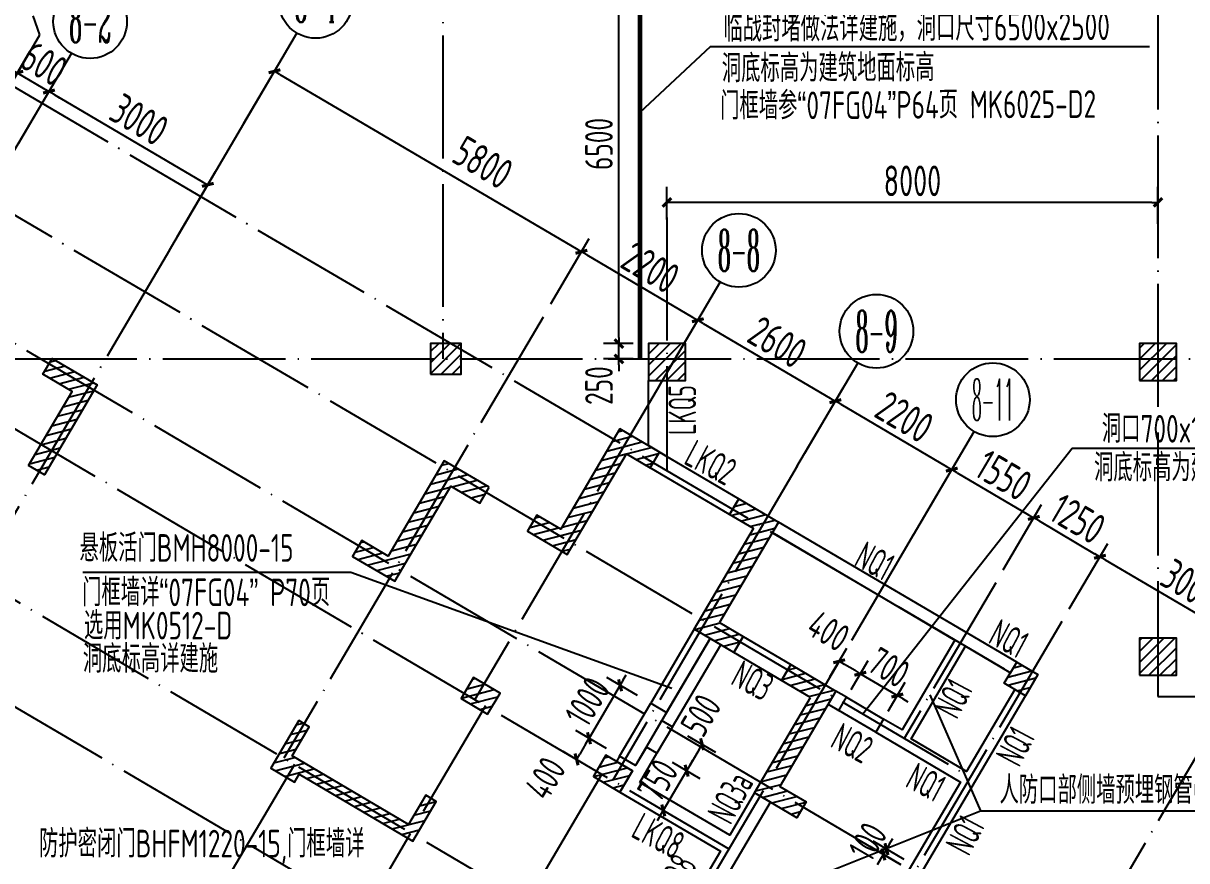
# Model space of a CAD drawing. Header units: millimetres. Extents: x 156735 to 386235, y 467499 to 703525.
# Drawn here: x 294360 to 313315, y 620822 to 634460 of the extents above; entities that cross this region are included whole.
import ezdxf
from ezdxf.enums import TextEntityAlignment as Align

# ---------------------------------------------------------------- set-up
doc = ezdxf.new("R2010")
doc.units = ezdxf.units.MM
doc.header["$LTSCALE"] = 100
doc.header["$PDMODE"] = 35
doc.header["$PDSIZE"] = 200
doc.linetypes.add('3', pattern=[5, 3, -2])
doc.linetypes.add('DOTE', pattern=[2.42, 2, -0.2, 0.02, -0.2])
for name, color, linetype in [('B-TEXT', 7, 'Continuous'), ('COLU', 7, 'Continuous'), ('colu-主楼', 7, 'Continuous'), ('h斜线-主楼', 7, 'Continuous'), ('h斜线-柱', 7, 'Continuous'), ('Q-AXIS', 3, 'Continuous'), ('Q-DIM', 4, 'Continuous'), ('Q-dote', 253, 'DOTE'), ('Q-TEXT', 2, 'Continuous'), ('Q-门框', 6, 'Continuous'), ('WALL', 3, 'Continuous'), ('wall-主楼', 2, 'Continuous')]:
    doc.layers.add(name, color=color, linetype=linetype)
doc.styles.add('_TCH_AXIS', font='COMPLEX', dxfattribs={"bigfont": 'GBCBIG'})
doc.styles.add('COMPLEX', font='tssdeng.shx', dxfattribs={"width": 0.7, "bigfont": 'tssdchn.shx'})
doc.styles.add('TSSD_Dimension', font='Tssdeng.shx', dxfattribs={"width": 0.7, "bigfont": 'hztxt.shx'})
doc.styles.add('TSSD_REIN', font='Tssdeng.shx', dxfattribs={"width": 0.7, "bigfont": 'hztxt.shx'})
doc.dimstyles.new('TSSD_100_100$0', dxfattribs={"dimtxt": 300, "dimasz": 100, "dimexe": 250, "dimexo": 250, "dimgap": 100, "dimtad": 1, "dimdec": 0, "dimzin": 0, "dimdsep": 46, "dimtxsty": 'TSSD_Dimension', "dimblk": '_tsdbk', "dimblk1": '_tsdbk', "dimblk2": '_tsdbk', "dimsah": 1, "dimcen": 0, "dimclrt": 7, "dimadec": 0, "dimazin": 0, "dimtfac": 1, "dimtdec": 0, "dimtix": 1, "dimtmove": 2, "dimatfit": 3, "dimldrblk": '_tsdbk', "dimfxl": 1, "dimtolj": 1, "dimtzin": 0, "dimarcsym": 0})
pattern_1 = [(14.545372, (-467527.32, -323147.44), (-31.895617, 122.929531), [])]
pattern_2 = [(45, (-467527.32, -323147.44), (-89.802561, 89.802561), [])]

# ---------------------------------------------------------------- blocks, each defined once
blk = doc.blocks.new('_tsdbk')
blk.add_line((-1, 0), (0, 0))
at = {"const_width": 0.5}
blk.add_lwpolyline([(-0.7, -0.7), (0.7, 0.7)], dxfattribs=at)
blk = doc.blocks.new('*D502')
at = {"layer": 'Defpoints', "color": 0}
for p in [(304846, 631544), (304846, 631016), (312846, 630943)]:
    blk.add_point(p, dxfattribs=at)
at = {"layer": 'Q-AXIS', "color": 0, "lineweight": -2}
for p, q in [((304846, 631266), (304846, 631794)), ((312846, 631193), (312846, 631794)), ((312746, 631544), (304946, 631544))]:
    blk.add_line(p, q, dxfattribs=at)
at = {"layer": 'Q-AXIS', "color": 0, "lineweight": -2, "xscale": 100, "yscale": 100, "zscale": 100, "rotation": 180}
blk.add_blockref('_tsdbk', (304846, 631544), dxfattribs=at)
at = {"layer": 'Q-AXIS', "color": 0, "lineweight": -2, "xscale": 100, "yscale": 100, "zscale": 100}
blk.add_blockref('_tsdbk', (312846, 631544), dxfattribs=at)
at = {"layer": 'Q-AXIS', "color": 7, "insert": (308846, 631894), "char_height": 500, "attachment_point": 5, "style": 'TSSD_Dimension'}
blk.add_mtext('\\A1;8000', dxfattribs=at)
blk = doc.blocks.new('*D509')
at = {"layer": 'Defpoints', "color": 0}
for p in [(304724, 628560), (307591, 628306), (306965, 627242)]:
    blk.add_point(p, dxfattribs=at)
at = {"layer": 'Q-AXIS', "color": 0, "lineweight": -2}
for p, q in [((304851, 628776), (305476, 629839)), ((305436, 629573), (307505, 628357)), ((307092, 627458), (307717, 628521))]:
    blk.add_line(p, q, dxfattribs=at)
at = {"layer": 'Q-AXIS', "color": 0, "lineweight": -2, "xscale": 100, "yscale": 100, "zscale": 100}
for p, rotation in [((305350, 629624), 149.5453717284593), ((307591, 628306), 329.5453717284593)]:
    blk.add_blockref('_tsdbk', p, dxfattribs=dict(at, rotation=rotation))
at = {"layer": 'Q-AXIS', "color": 7, "insert": (306648, 629267), "char_height": 500, "attachment_point": 5, "rotation": 329.5454, "style": 'TSSD_Dimension'}
blk.add_mtext('\\A1;2600', dxfattribs=at)
blk = doc.blocks.new('*D530')
at = {"layer": 'Defpoints', "color": 0}
for p in [(294154, 632286), (297366, 631829), (296740, 630765)]:
    blk.add_point(p, dxfattribs=at)
at = {"layer": 'Q-AXIS', "color": 0, "lineweight": -2}
for p, q in [((294281, 632501), (294906, 633565)), ((294866, 633299), (297279, 631879)), ((296867, 630981), (297492, 632044))]:
    blk.add_line(p, q, dxfattribs=at)
at = {"layer": 'Q-AXIS', "color": 0, "lineweight": -2, "xscale": 100, "yscale": 100, "zscale": 100}
for p, rotation in [((294779, 633349), 149.5453717284593), ((297366, 631829), 329.5453717284593)]:
    blk.add_blockref('_tsdbk', p, dxfattribs=dict(at, rotation=rotation))
at = {"layer": 'Q-AXIS', "color": 7, "insert": (296250, 632891), "char_height": 500, "attachment_point": 5, "rotation": 329.5454, "style": 'TSSD_Dimension'}
blk.add_mtext('\\A1;3000', dxfattribs=at)
blk = doc.blocks.new('_AXISO')
blk.add_circle((0, 0), 0.5)
at = {"layer": 'B-TEXT', "style": 'COMPLEX', "width": 1.450893}
blk.add_attdef('A', text='', height=0.56, dxfattribs=at).set_placement((0.249375, -0.28), (0.749375, -0.28), align=Align.FIT)
blk = doc.blocks.new('*D535')
at = {"layer": 'Defpoints', "color": 0}
for p in [(294779, 633349), (293637, 632590), (294154, 632286)]:
    blk.add_point(p, dxfattribs=at)
at = {"layer": 'Q-AXIS', "color": 0, "lineweight": -2}
for p, q in [((293764, 632805), (294389, 633869)), ((294176, 633704), (294090, 633755)), ((294262, 633653), (294779, 633349)), ((294281, 632501), (294906, 633565)), ((294866, 633299), (294952, 633248))]:
    blk.add_line(p, q, dxfattribs=at)
at = {"layer": 'Q-AXIS', "color": 0, "lineweight": -2, "xscale": 100, "yscale": 100, "zscale": 100}
for p, rotation in [((294262, 633653), 329.5453717284593), ((294779, 633349), 149.5453717284593)]:
    blk.add_blockref('_tsdbk', p, dxfattribs=dict(at, rotation=rotation))
at = {"layer": 'Q-AXIS', "color": 7, "insert": (294698, 633803), "char_height": 500, "attachment_point": 5, "rotation": 329.5454, "style": 'TSSD_Dimension'}
blk.add_mtext('\\A1;600', dxfattribs=at)
blk = doc.blocks.new('*D536')
at = {"layer": 'Defpoints', "color": 0}
for p in [(297828, 632615), (303453, 630739), (302828, 629675)]:
    blk.add_point(p, dxfattribs=at)
at = {"layer": 'Q-AXIS', "color": 0, "lineweight": -2}
for p, q in [((297955, 632831), (298580, 633894)), ((298539, 633628), (303367, 630790)), ((302954, 629891), (303580, 630954))]:
    blk.add_line(p, q, dxfattribs=at)
at = {"layer": 'Q-AXIS', "color": 0, "lineweight": -2, "xscale": 100, "yscale": 100, "zscale": 100}
for p, rotation in [((298453, 633679), 149.5453717284593), ((303453, 630739), 329.5453717284593)]:
    blk.add_blockref('_tsdbk', p, dxfattribs=dict(at, rotation=rotation))
at = {"layer": 'Q-AXIS', "color": 7, "insert": (301849, 632193), "char_height": 500, "attachment_point": 5, "rotation": 329.5454, "style": 'TSSD_Dimension'}
blk.add_mtext('\\A1;5800', dxfattribs=at)
blk = doc.blocks.new('*D552')
at = {"layer": 'Defpoints', "color": 0}
for p in [(306965, 627242), (309487, 627191), (308862, 626127)]:
    blk.add_point(p, dxfattribs=at)
at = {"layer": 'Q-AXIS', "color": 0, "lineweight": -2}
for p, q in [((307092, 627458), (307717, 628521)), ((307677, 628255), (309401, 627242)), ((308989, 626343), (309614, 627406))]:
    blk.add_line(p, q, dxfattribs=at)
at = {"layer": 'Q-AXIS', "color": 0, "lineweight": -2, "xscale": 100, "yscale": 100, "zscale": 100}
for p, rotation in [((307591, 628306), 149.5453717284593), ((309487, 627191), 329.5453717284593)]:
    blk.add_blockref('_tsdbk', p, dxfattribs=dict(at, rotation=rotation))
at = {"layer": 'Q-AXIS', "color": 7, "insert": (308716, 628050), "char_height": 500, "attachment_point": 5, "rotation": 329.5454, "style": 'TSSD_Dimension'}
blk.add_mtext('\\A1;2200', dxfattribs=at)
blk = doc.blocks.new('*D553')
at = {"layer": 'Defpoints', "color": 0}
for p in [(311276, 624708), (314487, 624251), (313862, 623188)]:
    blk.add_point(p, dxfattribs=at)
at = {"layer": 'Q-AXIS', "color": 0, "lineweight": -2}
for p, q in [((311402, 624924), (312028, 625987)), ((311987, 625721), (314401, 624302)), ((313988, 623403), (314614, 624467))]:
    blk.add_line(p, q, dxfattribs=at)
at = {"layer": 'Q-AXIS', "color": 0, "lineweight": -2, "xscale": 100, "yscale": 100, "zscale": 100}
for p, rotation in [((311901, 625772), 149.5453717284593), ((314487, 624251), 329.5453717284593)]:
    blk.add_blockref('_tsdbk', p, dxfattribs=dict(at, rotation=rotation))
at = {"layer": 'Q-AXIS', "color": 7, "insert": (313371, 625313), "char_height": 500, "attachment_point": 5, "rotation": 329.5454, "style": 'TSSD_Dimension'}
blk.add_mtext('\\A1;3000', dxfattribs=at)
blk = doc.blocks.new('*D697')
at = {"layer": 'Defpoints', "color": 0}
for p in [(302828, 629675), (305350, 629624), (304724, 628560)]:
    blk.add_point(p, dxfattribs=at)
at = {"layer": 'Q-AXIS', "color": 0, "lineweight": -2}
for p, q in [((302954, 629891), (303580, 630954)), ((303539, 630688), (305263, 629674)), ((304851, 628776), (305476, 629839))]:
    blk.add_line(p, q, dxfattribs=at)
at = {"layer": 'Q-AXIS', "color": 0, "lineweight": -2, "xscale": 100, "yscale": 100, "zscale": 100}
for p, rotation in [((303453, 630739), 149.545371728458), ((305350, 629624), 329.545371728458)]:
    blk.add_blockref('_tsdbk', p, dxfattribs=dict(at, rotation=rotation))
at = {"layer": 'Q-AXIS', "color": 7, "insert": (304579, 630483), "char_height": 500, "attachment_point": 5, "rotation": 329.5454, "style": 'TSSD_Dimension'}
blk.add_mtext('\\A1;2200', dxfattribs=at)
blk = doc.blocks.new('*D699')
at = {"layer": 'Defpoints', "color": 0}
for p in [(311901, 625772), (310198, 625342), (311276, 624708)]:
    blk.add_point(p, dxfattribs=at)
at = {"layer": 'Q-AXIS', "color": 0, "lineweight": -2}
for p, q in [((310325, 625557), (310950, 626621)), ((310910, 626355), (311815, 625822)), ((311402, 624924), (312028, 625987))]:
    blk.add_line(p, q, dxfattribs=at)
at = {"layer": 'Q-AXIS', "color": 0, "lineweight": -2, "xscale": 100, "yscale": 100, "zscale": 100}
for p, rotation in [((310823, 626405), 149.545371728458), ((311901, 625772), 329.545371728458)]:
    blk.add_blockref('_tsdbk', p, dxfattribs=dict(at, rotation=rotation))
at = {"layer": 'Q-AXIS', "color": 7, "insert": (311540, 626390), "char_height": 500, "attachment_point": 5, "rotation": 329.5454, "style": 'TSSD_Dimension'}
blk.add_mtext('\\A1;1250', dxfattribs=at)
blk = doc.blocks.new('*D765')
at = {"layer": 'Defpoints', "color": 0}
for p in [(308373, 620925), (308877, 620629), (308928, 620715)]:
    blk.add_point(p, dxfattribs=at)
at = {"layer": 'Q-DIM', "color": 0, "lineweight": -2}
for p, q in [((308475, 621097), (308525, 621183)), ((308661, 620755), (308158, 621051)), ((308712, 620841), (308209, 621138)), ((308424, 621011), (308373, 620925)), ((308323, 620838), (308272, 620752))]:
    blk.add_line(p, q, dxfattribs=at)
at = {"layer": 'Q-DIM', "color": 0, "lineweight": -2, "xscale": 100, "yscale": 100, "zscale": 100}
for p, rotation in [((308373, 620925), 59.54537171432474), ((308424, 621011), 239.5453717143247)]:
    blk.add_blockref('_tsdbk', p, dxfattribs=dict(at, rotation=rotation))
at = {"layer": 'Q-DIM', "color": 7, "insert": (308119, 621132), "char_height": 450, "attachment_point": 5, "rotation": 59.5454, "style": 'TSSD_Dimension'}
blk.add_mtext('\\A1;100', dxfattribs=at)
blk = doc.blocks.new('*D766')
at = {"layer": 'Defpoints', "color": 0}
for p in [(307997, 623867), (307720, 623397), (308324, 623042)]:
    blk.add_point(p, dxfattribs=at)
at = {"layer": 'Q-DIM', "color": 0, "lineweight": -2}
for p, q in [((307847, 623612), (308124, 624083)), ((307911, 623918), (307825, 623968)), ((308600, 623512), (307997, 623867)), ((308451, 623257), (308727, 623728)), ((308687, 623462), (308773, 623411))]:
    blk.add_line(p, q, dxfattribs=at)
at = {"layer": 'Q-DIM', "color": 0, "lineweight": -2, "xscale": 100, "yscale": 100, "zscale": 100}
for p, rotation in [((307997, 623867), 329.5453717323886), ((308600, 623512), 149.5453717323886)]:
    blk.add_blockref('_tsdbk', p, dxfattribs=dict(at, rotation=rotation))
at = {"layer": 'Q-DIM', "color": 7, "insert": (308463, 623970), "char_height": 450, "attachment_point": 5, "rotation": 329.5454, "style": 'TSSD_Dimension'}
blk.add_mtext('\\A1;700', dxfattribs=at)
blk = doc.blocks.new('*D767')
at = {"layer": 'Defpoints', "color": 0}
for p in [(307652, 624070), (307376, 623599), (307720, 623397)]:
    blk.add_point(p, dxfattribs=at)
at = {"layer": 'Q-DIM', "color": 0, "lineweight": -2}
for p, q in [((307502, 623815), (307779, 624285)), ((307911, 623918), (307738, 624019)), ((307847, 623612), (308124, 624083))]:
    blk.add_line(p, q, dxfattribs=at)
at = {"layer": 'Q-DIM', "color": 0, "lineweight": -2, "xscale": 100, "yscale": 100, "zscale": 100}
for p, rotation in [((307652, 624070), 149.5453717323907), ((307997, 623867), 329.5453717323907)]:
    blk.add_blockref('_tsdbk', p, dxfattribs=dict(at, rotation=rotation))
at = {"layer": 'Q-DIM', "color": 7, "insert": (307478, 624562), "char_height": 450, "attachment_point": 5, "rotation": 329.5454, "style": 'TSSD_Dimension'}
blk.add_mtext('\\A1;400', dxfattribs=at)
blk = doc.blocks.new('*D768')
at = {"layer": 'Defpoints', "color": 0}
for p in [(304968, 622985), (304715, 622554), (305167, 622288)]:
    blk.add_point(p, dxfattribs=at)
at = {"layer": 'Q-DIM', "color": 0, "lineweight": -2}
for p, q in [((305184, 622858), (305636, 622592)), ((305370, 622633), (305218, 622374)), ((304930, 622427), (305382, 622161))]:
    blk.add_line(p, q, dxfattribs=at)
at = {"layer": 'Q-DIM', "color": 0, "lineweight": -2, "xscale": 100, "yscale": 100, "zscale": 100}
for p, rotation in [((305420, 622719), 59.54537173259671), ((305167, 622288), 239.5453717325967)]:
    blk.add_blockref('_tsdbk', p, dxfattribs=dict(at, rotation=rotation))
at = {"layer": 'Q-DIM', "color": 7, "insert": (305400, 623190), "char_height": 450, "attachment_point": 5, "rotation": 59.5454, "style": 'TSSD_Dimension'}
blk.add_mtext('\\A1;500', dxfattribs=at)
blk = doc.blocks.new('*D769')
at = {"layer": 'Defpoints', "color": 0}
for p in [(304715, 622554), (304335, 621907), (304787, 621641)]:
    blk.add_point(p, dxfattribs=at)
at = {"layer": 'Q-DIM', "color": 0, "lineweight": -2}
for p, q in [((304930, 622427), (305382, 622161)), ((305218, 622374), (305268, 622460)), ((305167, 622288), (304787, 621641)), ((304550, 621781), (305002, 621515)), ((304736, 621555), (304685, 621469))]:
    blk.add_line(p, q, dxfattribs=at)
at = {"layer": 'Q-DIM', "color": 0, "lineweight": -2, "xscale": 100, "yscale": 100, "zscale": 100}
for p, rotation in [((305167, 622288), 239.5453717326233), ((304787, 621641), 59.54537173262324)]:
    blk.add_blockref('_tsdbk', p, dxfattribs=dict(at, rotation=rotation))
at = {"layer": 'Q-DIM', "color": 7, "insert": (304697, 622129), "char_height": 450, "attachment_point": 5, "rotation": 59.5454, "style": 'TSSD_Dimension'}
blk.add_mtext('\\A1;750', dxfattribs=at)
blk = doc.blocks.new('*D770')
at = {"layer": 'Defpoints', "color": 0}
for p in [(304582, 623386), (303577, 622817), (304075, 622524)]:
    blk.add_point(p, dxfattribs=at)
at = {"layer": 'Q-DIM', "color": 0, "lineweight": -2}
for p, q in [((304134, 623765), (304185, 623851)), ((304084, 623679), (303577, 622817)), ((304366, 623513), (303868, 623806)), ((303860, 622651), (303361, 622944)), ((303526, 622731), (303475, 622645))]:
    blk.add_line(p, q, dxfattribs=at)
at = {"layer": 'Q-DIM', "color": 0, "lineweight": -2, "xscale": 100, "yscale": 100, "zscale": 100}
for p, rotation in [((304084, 623679), 239.5453717324492), ((303577, 622817), 59.54537173244923)]:
    blk.add_blockref('_tsdbk', p, dxfattribs=dict(at, rotation=rotation))
at = {"layer": 'Q-DIM', "color": 7, "insert": (303550, 623413), "char_height": 450, "attachment_point": 5, "rotation": 59.5454, "style": 'TSSD_Dimension'}
blk.add_mtext('\\A1;1000', dxfattribs=at)
blk = doc.blocks.new('*D771')
at = {"layer": 'Defpoints', "color": 0}
for p in [(304075, 622524), (303374, 622472), (303700, 622280)]:
    blk.add_point(p, dxfattribs=at)
at = {"layer": 'Q-DIM', "color": 0, "lineweight": -2}
for p, q in [((303860, 622651), (303361, 622944)), ((303526, 622731), (303425, 622558)), ((303484, 622407), (303158, 622599))]:
    blk.add_line(p, q, dxfattribs=at)
at = {"layer": 'Q-DIM', "color": 0, "lineweight": -2, "xscale": 100, "yscale": 100, "zscale": 100}
for p, rotation in [((303577, 622817), 59.54537173244356), ((303374, 622472), 239.5453717324435)]:
    blk.add_blockref('_tsdbk', p, dxfattribs=dict(at, rotation=rotation))
at = {"layer": 'Q-DIM', "color": 7, "insert": (302864, 622165), "char_height": 450, "attachment_point": 5, "rotation": 59.5454, "style": 'TSSD_Dimension'}
blk.add_mtext('\\A1;400', dxfattribs=at)
blk = doc.blocks.new('*D772')
at = {"layer": 'Defpoints', "color": 0}
for p in [(304064, 629245), (304546, 629245), (304546, 628995)]:
    blk.add_point(p, dxfattribs=at)
at = {"layer": 'Q-DIM', "color": 0, "lineweight": -2}
for p, q in [((304064, 629345), (304064, 629445)), ((304296, 629245), (303814, 629245)), ((304064, 628995), (304064, 629245)), ((304296, 628995), (303814, 628995)), ((304064, 628895), (304064, 628795))]:
    blk.add_line(p, q, dxfattribs=at)
at = {"layer": 'Q-DIM', "color": 0, "lineweight": -2, "xscale": 100, "yscale": 100, "zscale": 100}
for p, rotation in [((304064, 629245), 270), ((304064, 628995), 90)]:
    blk.add_blockref('_tsdbk', p, dxfattribs=dict(at, rotation=rotation))
at = {"layer": 'Q-DIM', "color": 7, "insert": (303739, 628560), "char_height": 450, "attachment_point": 5, "rotation": 90, "style": 'TSSD_Dimension'}
blk.add_mtext('\\A1;250', dxfattribs=at)
blk = doc.blocks.new('*D773')
at = {"layer": 'Defpoints', "color": 0}
for p in [(304064, 635745), (304546, 635745), (304546, 629245)]:
    blk.add_point(p, dxfattribs=at)
at = {"layer": 'Q-DIM', "color": 0, "lineweight": -2}
for p, q in [((304296, 635745), (303814, 635745)), ((304064, 629345), (304064, 635645)), ((304296, 629245), (303814, 629245))]:
    blk.add_line(p, q, dxfattribs=at)
at = {"layer": 'Q-DIM', "color": 0, "lineweight": -2, "xscale": 100, "yscale": 100, "zscale": 100}
for p, rotation in [((304064, 635745), 90), ((304064, 629245), 270)]:
    blk.add_blockref('_tsdbk', p, dxfattribs=dict(at, rotation=rotation))
at = {"layer": 'Q-DIM', "color": 7, "insert": (303739, 632495), "char_height": 450, "attachment_point": 5, "rotation": 90, "style": 'TSSD_Dimension'}
blk.add_mtext('\\A1;6500', dxfattribs=at)
blk = doc.blocks.new('*D965')
at = {"layer": 'Defpoints', "color": 0}
for p in [(310823, 626405), (308866, 626134), (310198, 625342)]:
    blk.add_point(p, dxfattribs=at)
at = {"layer": 'Q-AXIS', "color": 0, "lineweight": -2}
for p, q in [((308993, 626350), (309614, 627406)), ((309573, 627140), (310737, 626456)), ((310325, 625557), (310950, 626621))]:
    blk.add_line(p, q, dxfattribs=at)
at = {"layer": 'Q-AXIS', "color": 0, "lineweight": -2, "xscale": 100, "yscale": 100, "zscale": 100}
for p, rotation in [((309487, 627191), 149.545371728458), ((310823, 626405), 329.545371728458)]:
    blk.add_blockref('_tsdbk', p, dxfattribs=dict(at, rotation=rotation))
at = {"layer": 'Q-AXIS', "color": 7, "insert": (310333, 627100), "char_height": 500, "attachment_point": 5, "rotation": 329.5454, "style": 'TSSD_Dimension'}
blk.add_mtext('\\A1;1550', dxfattribs=at)

msp = doc.modelspace()

# ---------------------------------------------------------------- hatches: boundary and pattern name
at = {"layer": 'h斜线-主楼'}
h = msp.add_hatch(dxfattribs=at)
h.set_pattern_fill('ANSI31', color=256, scale=40, angle=-30.45463, style=0)
h.set_pattern_definition(pattern_1)
h.paths.add_polyline_path([(294445.9, 627257.6), (295155.5, 628464.5), (294681.3, 628743.3), (294833.4, 629001.9), (295566.1, 628571), (294704.5, 627105.6)])
h = msp.add_hatch(dxfattribs=at)
h.set_pattern_fill('ANSI31', color=256, scale=40, angle=-30.45463, style=0)
h.set_pattern_definition(pattern_1)
h.paths.add_polyline_path([(304079.1, 627857.8), (303116.1, 626219.9), (302728.2, 626448), (302576.1, 626189.4), (303222.7, 625809.2), (304185.7, 627447.1), (304573.6, 627219), (304725.6, 627477.6)])
h = msp.add_hatch(dxfattribs=at)
h.set_pattern_fill('ANSI31', color=256, scale=40, angle=-30.45463, style=0)
h.set_pattern_definition([(14.545372, (-467613.52, -323096.75), (-31.895617, 122.929531), [])])
h.paths.add_polyline_path([(301952.4, 626904.2), (301219.6, 627335), (300307.3, 625783.3), (299876.3, 626036.8), (299724.2, 625778.2), (300413.8, 625372.7), (301326.2, 626924.3), (301800.3, 626645.6)])
h = msp.add_hatch(dxfattribs=at)
h.set_pattern_fill('ANSI31', color=256, scale=40, angle=-30.45463, style=0)
h.set_pattern_definition(pattern_1)
h.paths.add_polyline_path([(306665.2, 626337.2), (305702.2, 624699.3), (306090.1, 624471.3), (305938.1, 624212.6), (305291.5, 624592.8), (306254.6, 626230.6), (305866.6, 626458.7), (306018.7, 626717.3)])
h = msp.add_hatch(dxfattribs=at)
h.set_pattern_fill('ANSI31', color=256, scale=40, angle=-30.45463, style=0)
h.set_pattern_definition(pattern_1)
h.paths.add_polyline_path([(307188, 623477.7), (306713.9, 623756.5), (306865.9, 624015.1), (307598.7, 623584.3), (306686.3, 622032.6), (307117.3, 621779.2), (306965.3, 621520.6), (306275.7, 621926)])
h = msp.add_hatch(dxfattribs=at)
h.set_pattern_fill('ANSI31', color=256, scale=40, angle=-30.45463, style=0)
h.set_pattern_definition(pattern_1)
h.paths.add_polyline_path([(301925.2, 623208), (302127.9, 623552.8), (301696.9, 623806.2), (301494.2, 623461.4)])
h = msp.add_hatch(dxfattribs=at)
h.set_pattern_fill('ANSI31', color=256, scale=40, angle=-30.45463, style=0)
h.set_pattern_definition(pattern_1)
h.paths.add_polyline_path([(298847.6, 623103.5), (298391.4, 622327.6), (298779.3, 622099.5), (298855.4, 622228.8), (300708.7, 621139.1), (301088.9, 621785.6), (300916.5, 621887), (300637.7, 621412.9), (298741.2, 622528), (299020, 623002.1)])
h = msp.add_hatch(dxfattribs=at)
h.set_pattern_fill('ANSI31', color=256, scale=40, angle=-30.45463, style=0)
h.set_pattern_definition(pattern_1)
h.paths.add_polyline_path([(304080.3, 621940.8), (304283, 622285.7), (303852, 622539.1), (303649.2, 622194.3)])
at = {"layer": 'h斜线-柱'}
h = msp.add_hatch(dxfattribs=at)
h.set_pattern_fill('ANSI31', color=256, scale=40, style=0)
h.set_pattern_definition(pattern_2)
h.paths.add_polyline_path([(300996.5, 628744.7), (301496.5, 628744.7), (301496.5, 629244.7), (300996.5, 629244.7)])
h = msp.add_hatch(dxfattribs=at)
h.set_pattern_fill('ANSI31', color=256, scale=40, style=0)
h.set_pattern_definition(pattern_2)
h.paths.add_polyline_path([(304546.5, 628644.7), (305146.5, 628644.7), (305146.5, 629244.7), (304546.5, 629244.7)])
h = msp.add_hatch(dxfattribs=at)
h.set_pattern_fill('ANSI31', color=256, scale=40, style=0)
h.set_pattern_definition(pattern_2)
h.paths.add_polyline_path([(312546.5, 628644.7), (313146.5, 628644.7), (313146.5, 629244.7), (312546.5, 629244.7)])
h = msp.add_hatch(dxfattribs=at)
h.set_pattern_fill('ANSI31', color=256, scale=40, style=0)
h.set_pattern_definition([(45, (-475527.32, -339497.44), (-89.802561, 89.802561), [])])
h.paths.add_polyline_path([(312546.5, 623844.7), (313146.5, 623844.7), (313146.5, 624444.7), (312546.5, 624444.7)])
h = msp.add_hatch(dxfattribs=at)
h.set_pattern_fill('ANSI31', color=256, scale=40, angle=-30.45463, style=0)
h.set_pattern_definition([(14.545372, (-467527.32, -323147.44), (-31.895617, 122.929531), [])])
h.paths.add_polyline_path([(310544.4, 624056.3), (310889.2, 623853.6), (310686.4, 623508.8), (310341.6, 623711.5)])

# ---------------------------------------------------------------- linework, layer by layer
at = {"layer": 'COLU'}
for points in [[(300996.5, 628744.7), (301496.5, 628744.7), (301496.5, 629244.7), (300996.5, 629244.7)], [(304546.5, 628644.7), (305146.5, 628644.7), (305146.5, 629244.7), (304546.5, 629244.7)], [(312546.5, 628644.7), (313146.5, 628644.7), (313146.5, 629244.7), (312546.5, 629244.7)], [(312546.5, 623844.7), (313146.5, 623844.7), (313146.5, 624444.7), (312546.5, 624444.7)], [(310544.4, 624056.3), (310889.2, 623853.6), (310686.4, 623508.8), (310341.6, 623711.5)]]:
    msp.add_lwpolyline(points, close=True, dxfattribs=at)
at = {"layer": 'colu-主楼'}
for points in [[(301925.2, 623208), (302127.9, 623552.8), (301696.9, 623806.2), (301494.2, 623461.4)], [(304080.3, 621940.8), (304283, 622285.7), (303852, 622539.1), (303649.2, 622194.3)]]:
    msp.add_lwpolyline(points, close=True, dxfattribs=at)
at = {"layer": 'Q-AXIS'}
for p, q in [((294627.5, 634274.6), (294523, 634579.1)), ((293636.9, 632589.8), (294627.5, 634274.6)), ((296740.2, 630765.1), (298818.5, 634299.9)), ((294154.1, 632285.7), (295144.7, 633970.5)), ((304724.2, 628560.2), (305714.8, 630245)), ((306965.4, 627242.4), (307956.1, 628927.2)), ((308861.9, 626127.3), (309852.5, 627812.1))]:
    msp.add_line(p, q, dxfattribs=at)
at = {"layer": 'Q-dote', "ltscale": 10}
for p, q in [((301196.5, 677819.9), (301196.5, 628994.7)), ((312846.5, 651994.7), (312846.5, 623494.7)), ((294011.4, 633545.4), (310701.6, 623731.9)), ((293099.1, 631993.7), (309789.3, 622180.2)), ((304846.5, 631294.4), (304846.5, 627174.6)), ((296740.2, 630765.1), (293604.6, 625432.2)), ((292325.9, 630360.2), (344629.6, 599606.7)), ((302827.7, 629675.3), (298604.3, 622492.4)), ((291717.7, 629325.8), (305855, 621013.3)), ((236131.7, 628994.7), (366607.1, 628994.7)), ((304724.2, 628560.2), (301717.3, 623446.2)), ((290501.2, 627256.9), (338483.1, 599044.6)), ((306969.7, 627249.6), (303962.8, 622135.6)), ((308866.1, 626134.5), (304638.5, 618944.5)), ((289741, 625963.8), (337604.6, 597821)), ((310202.3, 625348.9), (308711.7, 622813.8)), ((311279.8, 624715.3), (307052.2, 617525.3)), ((312846.5, 623494.7), (366607.1, 623494.7)), ((301889.7, 623344.9), (296113.8, 613521.6)), ((313865.9, 623194.7), (308878, 614711.6)), ((298776.7, 622391.1), (294217.3, 614636.7)), ((303786.1, 622229.8), (298010.2, 612406.5))]:
    msp.add_line(p, q, dxfattribs=at)
at = {"layer": 'Q-TEXT'}
for q in [(304398.9, 632999.3), (312710.9, 634082.1)]:
    msp.add_line((305556.1, 634082.1), q, dxfattribs=at)
at = {"layer": 'Q-TEXT', "color": 3}
msp.add_line((309128.9, 623523.3), (309953.5, 621636), dxfattribs=at)
at = {"layer": 'Q-TEXT', "linetype": '3', "const_width": 80}
msp.add_lwpolyline([(304408.1, 635994.7), (304408.1, 628994.7)], dxfattribs=at)
at = {"layer": 'Q-TEXT'}
for points in [[(314617.6, 627534.8), (311447.9, 627534.8), (308038.9, 623209.4)], [(304924.4, 623625.1), (299694.1, 625517), (295328.8, 625517)]]:
    msp.add_lwpolyline(points, dxfattribs=at)
at = {"layer": 'Q-TEXT', "color": 3}
msp.add_lwpolyline([(307403.3, 620611.8), (309953.5, 621636), (316172, 621636)], dxfattribs=at)
at = {"layer": 'Q-门框'}
for points in [[(307771.1, 623482.9), (308374.5, 623128.1), (308247.8, 622912.6), (307644.4, 623267.4)], [(304581.9, 623385.9), (304840.5, 623233.9), (304333.7, 622371.9), (304075.1, 622523.9)], [(304764.8, 623104.4), (304936.9, 623003.2), (304683.5, 622572.2), (304511.4, 622673.4)]]:
    msp.add_lwpolyline(points, close=True, dxfattribs=at)
at = {"layer": 'WALL'}
for points in [[(304846.5, 628644.7), (304846.5, 627406.6), (304546.5, 627583), (304546.5, 628644.7)], [(304725.6, 627477.6), (306018.7, 626717.3), (305866.6, 626458.7), (304573.6, 627219)], [(304840.5, 623233.9), (305550.1, 624440.7), (305291.5, 624592.8), (304581.9, 623385.9)], [(306090.1, 624471.3), (306865.9, 624015.1), (306713.9, 623756.5), (305938.1, 624212.6)], [(307644.4, 623267.4), (307771.1, 623482.9), (307598.7, 623584.3), (307471.9, 623368.7)], [(304404.7, 622098.1), (304683.5, 622572.2), (304511.1, 622673.6), (304333.7, 622371.9), (304075.1, 622523.9), (304024.4, 622437.7), (304283, 622285.7), (304080.3, 621940.8), (305718.1, 620977.8), (304881.8, 619555.5), (305140.4, 619403.4), (306534.3, 621774), (306275.7, 621926), (305870.2, 621236.4)]]:
    msp.add_lwpolyline(points, close=True, dxfattribs=at)
for points in [[(307189.1, 617560.8), (310686.4, 623508.8), (310514, 623610.2), (309728.4, 622274), (308823.3, 622806.2), (309710.3, 624314.8), (310443, 623883.9), (310544.4, 624056.3), (306665.2, 626337.2), (306563.8, 626164.8), (309537.9, 624416.1), (308676.2, 622950.7), (308374.5, 623128.1), (308247.8, 622912.6), (309627, 622101.6), (307118.1, 617834.6)], [(304764.5, 623104.6), (304936.9, 623003.2), (305722.5, 624339.4), (305550.1, 624440.7), (304764.5, 623104.6)]]:
    msp.add_lwpolyline(points, dxfattribs=at)
at = {"layer": 'wall-主楼'}
for points in [[(294445.9, 627257.6), (295155.5, 628464.5), (294681.3, 628743.3), (294833.4, 629001.9), (295566.1, 628571), (294704.5, 627105.6)], [(304079.1, 627857.8), (303116.1, 626219.9), (302728.2, 626448), (302576.1, 626189.4), (303222.7, 625809.2), (304185.7, 627447.1), (304573.6, 627219), (304725.6, 627477.6)], [(301952.4, 626904.2), (301219.6, 627335), (300307.3, 625783.3), (299876.3, 626036.8), (299724.2, 625778.2), (300413.8, 625372.7), (301326.2, 626924.3), (301800.3, 626645.6)], [(306665.2, 626337.2), (305702.2, 624699.3), (306090.1, 624471.3), (305938.1, 624212.6), (305291.5, 624592.8), (306254.6, 626230.6), (305866.6, 626458.7), (306018.7, 626717.3)], [(307188, 623477.7), (306713.9, 623756.5), (306865.9, 624015.1), (307598.7, 623584.3), (306686.3, 622032.6), (307117.3, 621779.2), (306965.3, 621520.6), (306275.7, 621926)], [(298847.6, 623103.5), (298391.4, 622327.6), (298779.3, 622099.5), (298855.4, 622228.8), (300708.7, 621139.1), (301088.9, 621785.6), (300916.5, 621887), (300637.7, 621412.9), (298741.2, 622528), (299020, 623002.1)]]:
    msp.add_lwpolyline(points, close=True, dxfattribs=at)

# ---------------------------------------------------------------- block references
at = {"layer": 'Q-AXIS'}
ref = msp.add_blockref('_AXISO', (299122.7, 634817.1), dxfattribs=dict(at, xscale=1200.000000000027, yscale=1200, zscale=1200, rotation=359.9996457873818))
ref.add_attrib('A', '8-4', dxfattribs={"color": 7, "height": 678.82, "rotation": 359.99965, "style": '_TCH_AXIS', "width": 0.33871}).set_placement((298783.2, 634477.7), (299462.1, 634477.7), align=Align.FIT)
ref = msp.add_blockref('_AXISO', (295448.8, 634487.7), dxfattribs=dict(at, xscale=1200.000000000027, yscale=1200, zscale=1200, rotation=359.9996457873818))
ref.add_attrib('A', '8-2', dxfattribs={"color": 7, "height": 678.82, "rotation": 359.99965, "style": '_TCH_AXIS', "width": 0.35}).set_placement((295109.4, 634148.3), (295788.3, 634148.3), align=Align.FIT)
ref = msp.add_blockref('_AXISO', (306018.9, 630762.2), dxfattribs=dict(at, xscale=1200.000000000027, yscale=1200, zscale=1200, rotation=359.9996457873818))
ref.add_attrib('A', '8-8', dxfattribs={"color": 7, "height": 678.82, "rotation": 359.99965, "style": '_TCH_AXIS', "width": 0.35}).set_placement((305679.5, 630422.8), (306358.3, 630422.8), align=Align.FIT)
ref = msp.add_blockref('_AXISO', (308260.2, 629444.4), dxfattribs=dict(at, xscale=1200.000000000027, yscale=1200, zscale=1200, rotation=359.9996457873818))
ref.add_attrib('A', '8-9', dxfattribs={"color": 7, "height": 678.82, "rotation": 359.99965, "style": '_TCH_AXIS', "width": 0.35}).set_placement((307920.8, 629105), (308599.6, 629105), align=Align.FIT)
ref = msp.add_blockref('_AXISO', (310156.6, 628329.3), dxfattribs=dict(at, xscale=1200.000000000027, yscale=1200, zscale=1200, rotation=359.9996457873818))
ref.add_attrib('A', '8-11', dxfattribs={"color": 7, "height": 678.82, "rotation": 359.99965, "style": '_TCH_AXIS', "width": 0.3}).set_placement((309817.2, 627989.9), (310496.1, 627989.9), align=Align.FIT)

# ---------------------------------------------------------------- texts
at = {"layer": 'Q-TEXT', "style": 'TSSD_REIN'}
for s, rotation, width, p in [('临战封堵做法详建施，洞口尺寸6500x2500', 0.27833, 0.7, (305766.3, 634158)), ('洞底标高为建筑地面标高', 0.27833, 0.7, (305741.4, 633499.6)), ('门框墙参“07FG04”P64页 MK6025-D2', 0.27833, 0.7, (305714, 632891.4)), ('LKQ5', 90, 0.6, (305321.6, 627756.1)), ('LKQ2', 331.98936, 0.6, (305101.9, 627294.4)), ('NQ1', 331.98936, 0.6, (307873.1, 625639.8)), ('NQ1', 331.98936, 0.6, (310058.9, 624375.6)), ('NQ3', 331.98936, 0.6, (305863.3, 623703.1)), ('NQ1', 61.98936, 0.6, (309574, 623104.7)), ('NQ2', 331.98936, 0.6, (307484.6, 622684)), ('NQ1', 61.98936, 0.6, (310587.1, 622326)), ('NQ1', 331.98936, 0.6, (308708.2, 622035.6)), ('NQ3a', 61.98936, 0.6, (305887.4, 621387.1)), ('LKQ8', 331.98936, 0.6, (304241.1, 621221.7)), ('NQ1', 61.98936, 0.6, (309768, 620878.1)), ('LKQ8', 61.98936, 0.6, (304970.2, 620035.9))]:
    msp.add_text(s, height=450, rotation=rotation, dxfattribs=dict(at, width=width)).set_placement(p)
at = {"layer": 'Q-TEXT', "style": 'TSSD_REIN', "width": 0.7}
for s, p in [('洞口700x1600', (311932.3, 627631.3)), ('洞底标高为建筑地面标高', (311804.8, 626999.5)), ('悬板活门BMH8000-15', (295276.2, 625690.4)), ('门框墙详“07FG04” P70页', (295319, 624966.6)), ('选用MK0512-D', (295349.3, 624425.2)), ('洞底标高详建施', (295330.1, 623884.3)), ('防护密闭门BHFM1220-15,门框墙详', (294616.7, 620875.4))]:
    msp.add_text(s, height=450, dxfattribs=at).set_placement(p)
at = {"layer": 'Q-TEXT', "color": 3, "style": 'TSSD_REIN', "width": 0.7}
msp.add_text('人防口部侧墙预埋钢管(油网过滤器)详建施', height=450, dxfattribs=at).set_placement((310265, 621748.3))

# ---------------------------------------------------------------- dimensions: what is measured, and where the dimension line sits
at = {"layer": 'Q-AXIS'}
for base, p1, p2, picture, middle in [((294779.5, 633349.3), (293636.9, 632589.8), (294154.1, 632285.7), '*D535', (294698.2, 633803)), ((297365.5, 631828.7), (294154.1, 632285.7), (296740.2, 630765.1), '*D530', (296249.9, 632890.7)), ((305349.5, 629623.8), (302827.7, 629675.3), (304724.2, 628560.2), '*D697', (304578.7, 630483)), ((307590.8, 628305.9), (304724.2, 628560.2), (306965.4, 627242.4), '*D509', (306647.5, 629266.6)), ((309487.3, 627190.8), (306965.4, 627242.4), (308861.9, 626127.3), '*D552', (308716.4, 628050.1)), ((310823.4, 626405.2), (308866.1, 626134.5), (310198.1, 625341.7), '*D965', (310332.7, 627099.7)), ((311900.9, 625771.7), (310198.1, 625341.7), (311275.6, 624708.1), '*D699', (311539.6, 626390.1)), ((314487, 624251.1), (311275.6, 624708.1), (313861.7, 623187.5), '*D553', (313371.4, 625313.1))]:
    dim = msp.add_linear_dim(base=base, p1=p1, p2=p2, angle=329.54537, dimstyle='TSSD_100_100$0', override={"dimtxt": 500}, dxfattribs=at)
    dim.commit()
    dim.dimension.update_dxf_attribs({"geometry": picture, "text_midpoint": middle})
dim = msp.add_linear_dim(base=(303453, 630738.8), p1=(297827.9, 632615), p2=(302827.7, 629675.3), angle=329.54537, dimstyle='TSSD_100_100$0', override={"dimtxt": 500}, dxfattribs=at)
dim.commit()
dim.dimension.update_dxf_attribs({"geometry": '*D536', "text_midpoint": (301849.5, 632193), "dimtype": 160})
dim = msp.add_linear_dim(base=(304846.5, 631544.4), p1=(312846.5, 630943.3), p2=(304846.5, 631015.9), dimstyle='TSSD_100_100$0', override={"dimtxt": 500}, dxfattribs=at)
dim.commit()
dim.dimension.update_dxf_attribs({"geometry": '*D502', "text_midpoint": (308846.5, 631894.4)})
at = {"layer": 'Q-DIM'}
for base, p1, p2, angle, picture, middle in [((304064.3, 635744.7), (304546.5, 629244.7), (304546.5, 635744.7), 90, '*D773', (303739.3, 632494.7)), ((304786.8, 621641.4), (304714.9, 622553.7), (304334.7, 621907.2), 59.54537, '*D769', (304696.7, 622129.4))]:
    dim = msp.add_linear_dim(base=base, p1=p1, p2=p2, angle=angle, dimstyle='TSSD_100_100$0', override={"dimtxt": 450}, dxfattribs=at)
    dim.commit()
    dim.dimension.update_dxf_attribs({"geometry": picture, "text_midpoint": middle})
for base, p1, p2, angle, picture, middle, dimtype in [((304064.3, 629244.7), (304546.5, 628994.7), (304546.5, 629244.7), 90, '*D772', (303739.3, 628559.9), 160), ((307652.1, 624069.7), (307720.4, 623396.7), (307375.6, 623599.4), 329.54537, '*D767', (307478, 624562), 160), ((305167, 622287.9), (304968.3, 622984.8), (304714.9, 622553.7), 239.54537, '*D768', (305399.8, 623190.2), 161), ((303374, 622472.1), (304075.1, 622523.9), (303699.9, 622280.5), 59.54537, '*D771', (302863.8, 622165.2), 160)]:
    dim = msp.add_linear_dim(base=base, p1=p1, p2=p2, angle=angle, dimstyle='TSSD_100_100$0', override={"dimtxt": 450}, dxfattribs=at)
    dim.commit()
    dim.dimension.update_dxf_attribs({"geometry": picture, "text_midpoint": middle, "dimtype": dimtype})
for p1, p2, distance, picture, middle in [((308323.8, 623041.9), (307720.4, 623396.7), -545.6, '*D766', (308463.4, 623969.8)), ((304581.9, 623385.9), (304075.1, 622523.9), -578.1, '*D770', (303550, 623412.7)), ((308927.6, 620714.8), (308876.9, 620628.6), -584.1, '*D765', (308118.6, 621132.5))]:
    dim = msp.add_aligned_dim(p1=p1, p2=p2, distance=distance, dimstyle='TSSD_100_100$0', override={"dimtxt": 450}, dxfattribs=at)
    dim.commit()
    dim.dimension.update_dxf_attribs({"geometry": picture, "text_midpoint": middle})

doc.saveas('drawing.dxf')
